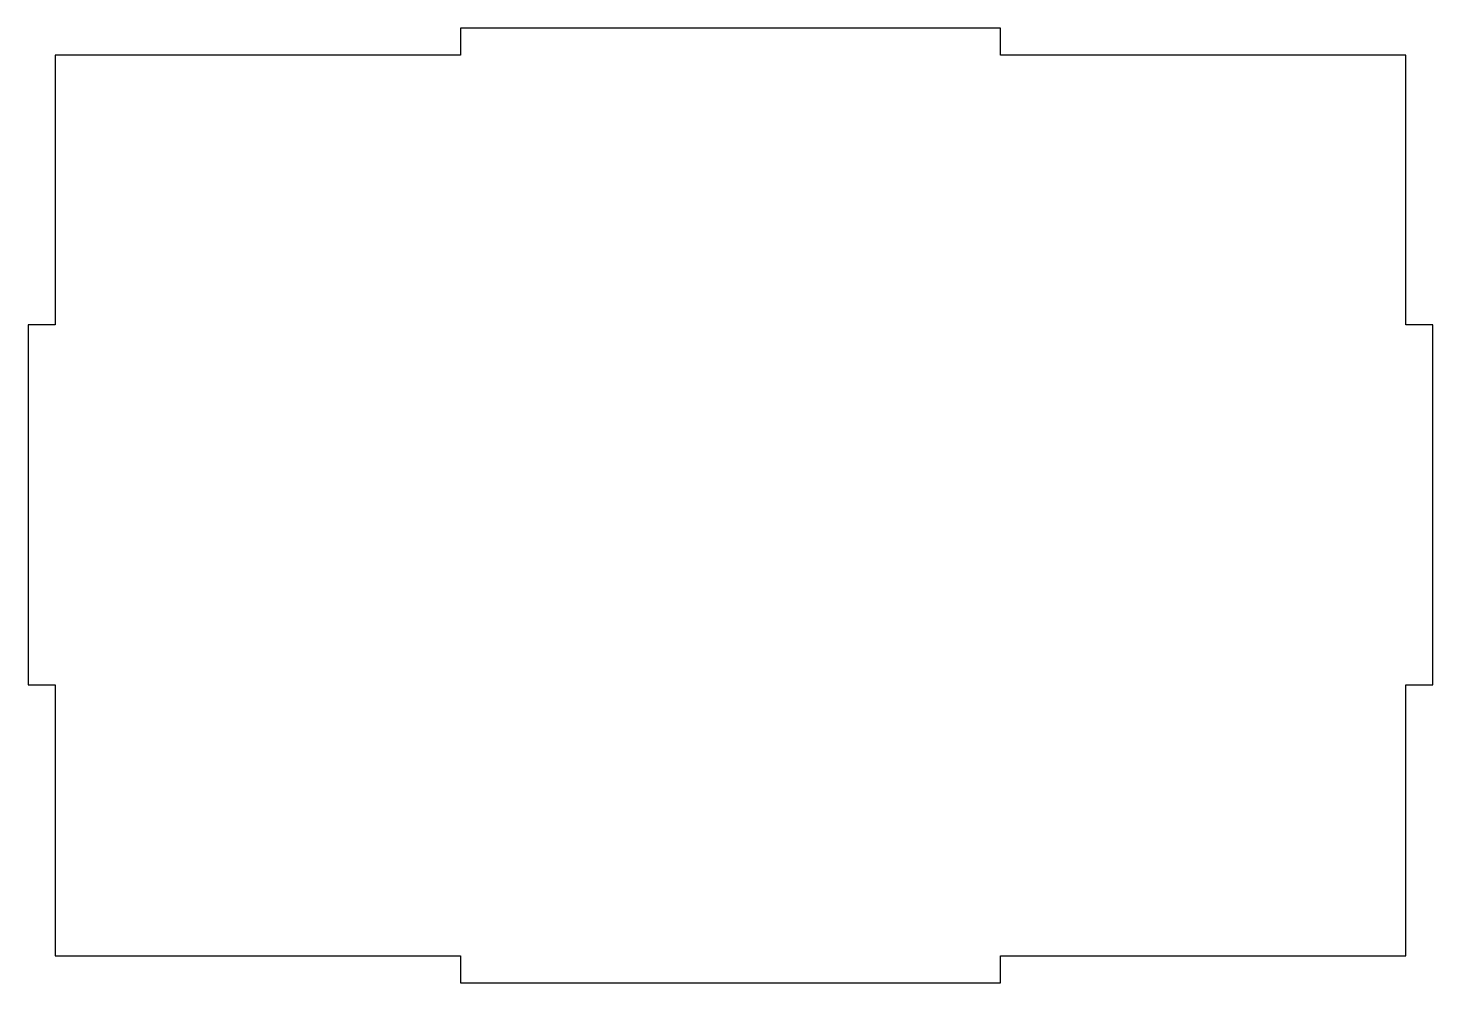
# Model space of a CAD drawing. Header units: millimetres. Extents: x -306 to 6, y -106 to 106.
import ezdxf

# ---------------------------------------------------------------- set-up
doc = ezdxf.new("R2010")
doc.units = ezdxf.units.MM
doc.layers.get('0').update_dxf_attribs({"linetype": 'CONTINUOUS'})

msp = doc.modelspace()

# ---------------------------------------------------------------- linework, layer by layer
msp.add_lwpolyline([(0, 100), (-90.13, 100), (-90.13, 106), (-210.13, 106), (-210.13, 100), (-300.27, 100), (-300.27, 40), (-306.27, 40), (-306.27, -40), (-300.27, -40), (-300.27, -100.27), (-210.13, -100.27), (-210.13, -106.27), (-90.13, -106.27), (-90.13, -100.27), (0, -100.27), (0, -40), (6, -40), (6, 40), (0, 40)], close=True)

doc.saveas('drawing.dxf')
